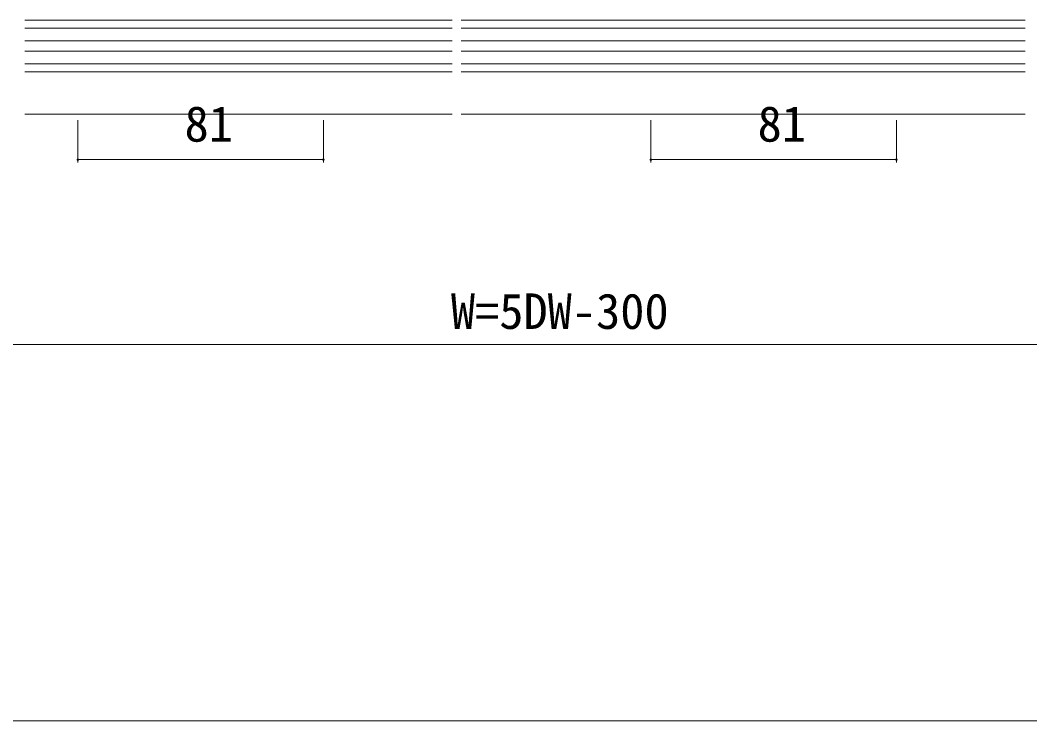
# Model space of a CAD drawing. Units: millimetres, scale not verified. Extents: x -2376 to -396, y -1680 to 1510.
# Drawn here: x -1890.6 to -1557.6, y -1680 to -1448.8 of the extents above; entities that cross this region are included whole.
import ezdxf
from ezdxf.enums import TextEntityAlignment as Align

# ---------------------------------------------------------------- set-up
doc = ezdxf.new("R2010")
doc.units = ezdxf.units.MM
doc.header["$LTSCALE"] = 8
for name, color, linetype, lineweight in [('0-2_YKK_ZWAK', 7, 'Continuous', 9), ('0-4_YKK_12', 2, 'Continuous', 9), ('0-8_YKK_D', 6, 'Continuous', 9)]:
    doc.layers.add(name, color=color, linetype=linetype, lineweight=lineweight)
doc.styles.add('ＭＳ ゴシック', font='')
doc.styles.get('ＭＳ ゴシック').set_extended_font_data('MS Gothic')

msp = doc.modelspace()

# ---------------------------------------------------------------- linework, layer by layer
at = {"layer": '0-2_YKK_ZWAK'}
msp.add_line((-396, -1680), (-2376, -1680), dxfattribs=at)
at = {"layer": '0-4_YKK_12'}
for p, q in [((-1889.091, -1448.813), (-1748.091, -1448.813)), ((-1889.091, -1451.413), (-1748.091, -1451.413)), ((-1745.091, -1448.813), (-1559.091, -1448.813)), ((-1745.091, -1451.413), (-1559.091, -1451.413)), ((-1889.091, -1455.613), (-1748.091, -1455.613)), ((-1745.091, -1455.613), (-1559.091, -1455.613)), ((-1889.091, -1459.013), (-1748.091, -1459.013)), ((-1745.091, -1459.013), (-1559.091, -1459.013)), ((-1889.091, -1463.213), (-1748.091, -1463.213)), ((-1745.091, -1463.213), (-1559.091, -1463.213)), ((-1889.091, -1465.813), (-1748.091, -1465.813)), ((-1745.091, -1465.813), (-1559.091, -1465.813)), ((-1748.091, -1479.813), (-1889.091, -1479.813)), ((-1559.091, -1479.813), (-1745.091, -1479.813))]:
    msp.add_line(p, q, dxfattribs=at)
at = {"layer": '0-8_YKK_D'}
for p, q in [((-1871.591, -1481.813), (-1871.591, -1495.813)), ((-1790.591, -1481.813), (-1790.591, -1495.813)), ((-1682.591, -1481.813), (-1682.591, -1495.813)), ((-1601.591, -1481.813), (-1601.591, -1495.813)), ((-1790.591, -1494.813), (-1871.591, -1494.813)), ((-1601.591, -1494.813), (-1682.591, -1494.813)), ((-1208.591, -1555.813), (-2237.591, -1555.813))]:
    msp.add_line(p, q, dxfattribs=at)
for centre, start, end in [((-1871.591, -1494.813), 0, 180), ((-1871.591, -1494.813), 180, 0), ((-1790.591, -1494.813), 0, 180), ((-1790.591, -1494.813), 180, 0), ((-1682.591, -1494.813), 0, 180), ((-1682.591, -1494.813), 180, 0), ((-1601.591, -1494.813), 0, 180), ((-1601.591, -1494.813), 180, 0)]:
    msp.add_arc(centre, 0.25, start, end, dxfattribs=at)

# ---------------------------------------------------------------- texts
at = {"layer": '0-8_YKK_D', "color": 4, "style": 'ＭＳ ゴシック'}
for s, p in [('81', (-1836.371, -1492.413)), ('81', (-1647.371, -1492.413)), ('W=5DW-300', (-1748.531, -1554.213))]:
    msp.add_text(s, height=11.73, dxfattribs=at).set_placement(p, align=Align.BOTTOM_LEFT)

doc.saveas('drawing.dxf')
